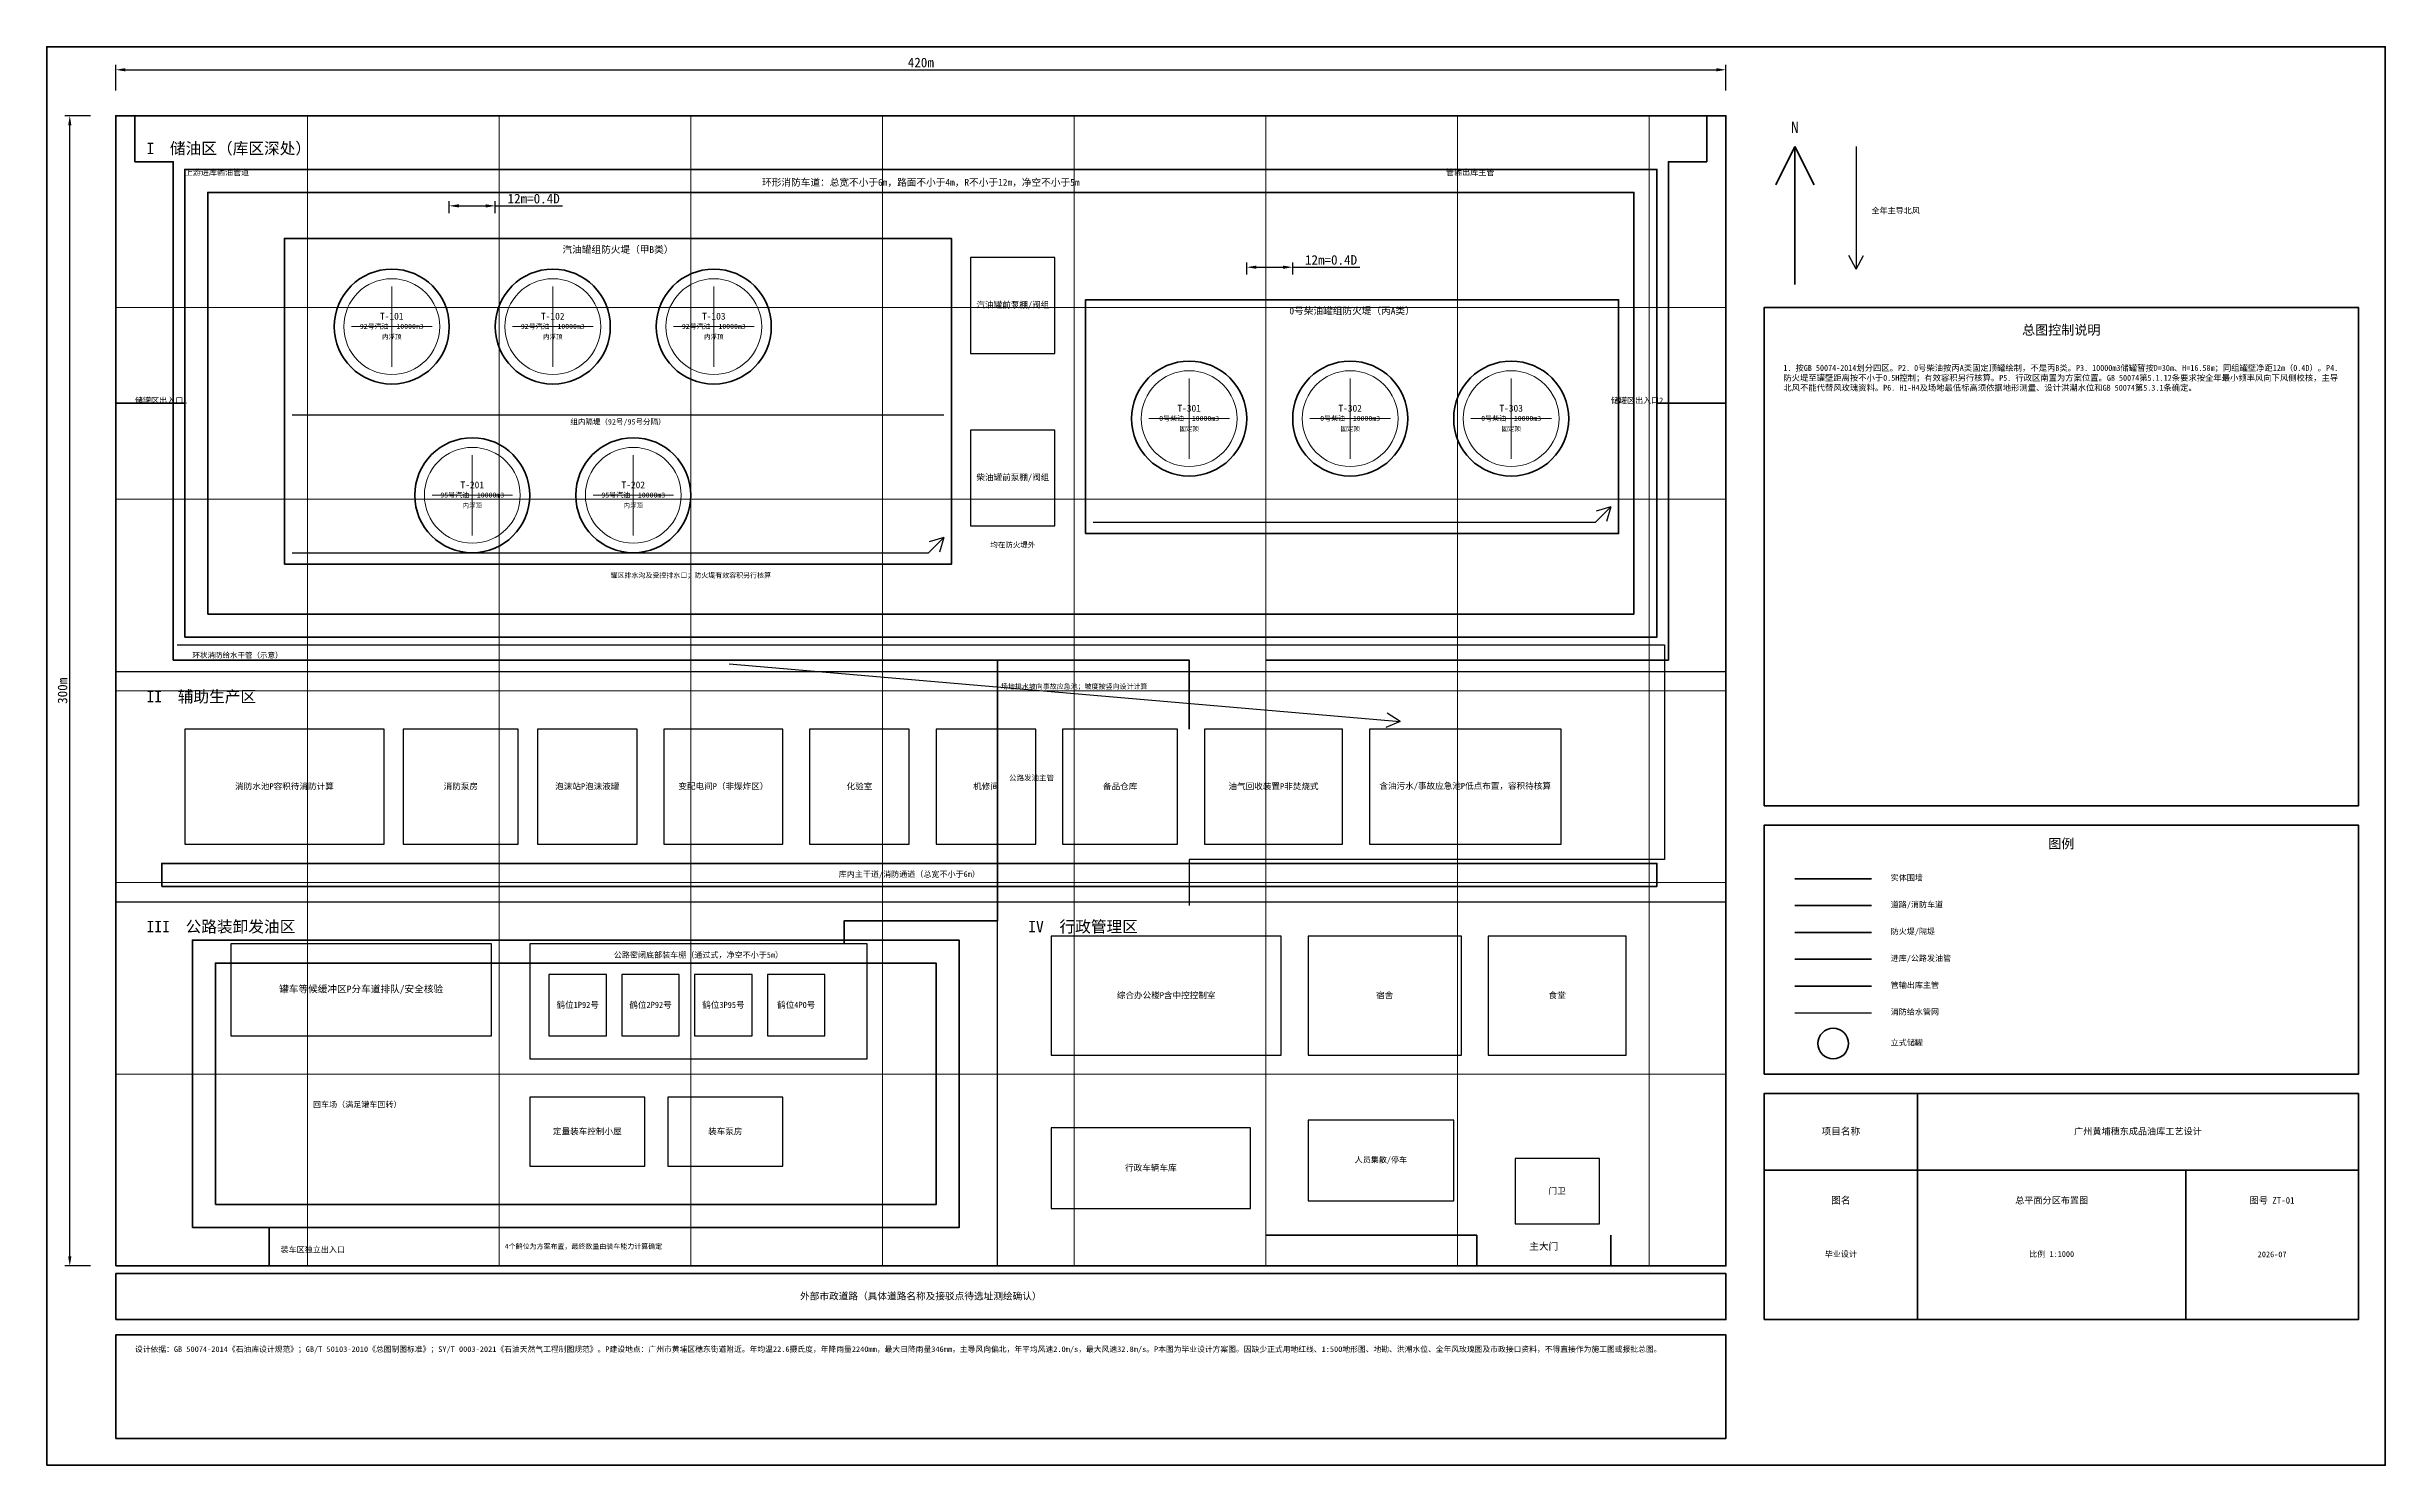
# Model space of a CAD drawing. Header units: metres. Extents: x -18 to 592, y -52 to 318.
import ezdxf

# ---------------------------------------------------------------- set-up
doc = ezdxf.new("R2010")
doc.units = ezdxf.units.M
for name, color, linetype, lineweight in [('BUILDING', 7, 'Continuous', 25), ('DIKE', 1, 'Continuous', 35), ('DIM', 7, 'Continuous', 18), ('DRAIN', 4, 'Continuous', 25), ('FIRE-WATER', 5, 'Continuous', 30), ('GRID', 9, 'Continuous', 9), ('ISODIKE', 1, 'Continuous', 25), ('PARTITION', 7, 'Continuous', 25), ('PIPE-IN', 30, 'Continuous', 35), ('PIPE-OUT', 200, 'Continuous', 35), ('ROAD', 8, 'Continuous', 35), ('TANK', 7, 'Continuous', 35), ('TANK-THIN', 8, 'Continuous', 18), ('TEXT', 7, 'Continuous', 18), ('WALL', 7, 'Continuous', 50)]:
    doc.layers.add(name, color=color, linetype=linetype, lineweight=lineweight)
doc.styles.add('CN', font='simfang.ttf')
doc.styles.get("Standard").update_dxf_attribs({"font": ''})
doc.styles.get('Standard').set_extended_font_data('SimSun')
doc.dimstyles.new('ISO-25', dxfattribs={"dimtxt": 2.5, "dimasz": 2.5, "dimexe": 1.25, "dimexo": 0.625, "dimtad": 1, "dimtxsty": 'Standard', "dimcen": 2.5, "dimadec": 0, "dimazin": 0, "dimtfac": 1, "dimtmove": 0, "dimatfit": 3, "dimfxl": 1, "dimarcsym": 0})

# ---------------------------------------------------------------- blocks, each defined once
blk = doc.blocks.new('*D1')
at = {"layer": 'Defpoints', "color": 0, "transparency": 16777216}
for p in [(99, 276.5), (87, 274), (99, 274)]:
    blk.add_point(p, dxfattribs=at)
at = {"layer": 'DIM', "color": 0, "lineweight": -2, "transparency": 16777216}
for p, q in [((87, 274.62), (87, 277.75)), ((89.5, 276.5), (96.5, 276.5)), ((99, 274.62), (99, 277.75)), ((99, 276.5), (116.52, 276.5))]:
    blk.add_line(p, q, dxfattribs=at)
at = {"layer": 'DIM', "color": 0, "transparency": 16777216}
for points in [[(89.5, 276.92), (89.5, 276.08), (87, 276.5)], [(96.5, 276.92), (96.5, 276.08), (99, 276.5)]]:
    blk.add_solid(points, dxfattribs=at)
at = {"layer": 'DIM', "color": 0, "transparency": 16777216, "insert": (109.01, 278.38), "char_height": 2.5, "attachment_point": 5}
blk.add_mtext('12m=0.4D', dxfattribs=at)
blk = doc.blocks.new('*D2')
at = {"layer": 'Defpoints', "color": 0, "transparency": 16777216}
for p in [(295, 258), (307, 260.5), (307, 258)]:
    blk.add_point(p, dxfattribs=at)
at = {"layer": 'DIM', "color": 0, "lineweight": -2, "transparency": 16777216}
for p, q in [((295, 258.62), (295, 261.75)), ((297.5, 260.5), (304.5, 260.5)), ((307, 258.62), (307, 261.75)), ((307, 260.5), (324.52, 260.5))]:
    blk.add_line(p, q, dxfattribs=at)
at = {"layer": 'DIM', "color": 0, "transparency": 16777216}
for points in [[(297.5, 260.92), (297.5, 260.08), (295, 260.5)], [(304.5, 260.92), (304.5, 260.08), (307, 260.5)]]:
    blk.add_solid(points, dxfattribs=at)
at = {"layer": 'DIM', "color": 0, "transparency": 16777216, "insert": (317.01, 262.38), "char_height": 2.5, "attachment_point": 5}
blk.add_mtext('12m=0.4D', dxfattribs=at)
blk = doc.blocks.new('*D3')
at = {"layer": 'Defpoints', "color": 0, "transparency": 16777216}
for p in [(420, 312), (0, 306), (420, 306)]:
    blk.add_point(p, dxfattribs=at)
at = {"layer": 'DIM', "color": 0, "lineweight": -2, "transparency": 16777216}
for p, q in [((0, 306.62), (0, 313.25)), ((2.5, 312), (417.5, 312)), ((420, 306.62), (420, 313.25))]:
    blk.add_line(p, q, dxfattribs=at)
at = {"layer": 'DIM', "color": 0, "transparency": 16777216}
for points in [[(2.5, 312.42), (2.5, 311.58), (0, 312)], [(417.5, 312.42), (417.5, 311.58), (420, 312)]]:
    blk.add_solid(points, dxfattribs=at)
at = {"layer": 'DIM', "color": 0, "transparency": 16777216, "insert": (210, 313.88), "char_height": 2.5, "attachment_point": 5}
blk.add_mtext('420m', dxfattribs=at)
blk = doc.blocks.new('*D4')
at = {"layer": 'Defpoints', "color": 0, "transparency": 16777216}
for p in [(-12, 300), (-6, 300), (-6, 0)]:
    blk.add_point(p, dxfattribs=at)
at = {"layer": 'DIM', "color": 0, "lineweight": -2, "transparency": 16777216}
for p, q in [((-6.62, 300), (-13.25, 300)), ((-12, 2.5), (-12, 297.5)), ((-6.62, 0), (-13.25, 0))]:
    blk.add_line(p, q, dxfattribs=at)
at = {"layer": 'DIM', "color": 0, "transparency": 16777216}
for points in [[(-12.42, 297.5), (-11.58, 297.5), (-12, 300)], [(-12.42, 2.5), (-11.58, 2.5), (-12, 0)]]:
    blk.add_solid(points, dxfattribs=at)
at = {"layer": 'DIM', "color": 0, "transparency": 16777216, "insert": (-13.88, 150), "char_height": 2.5, "attachment_point": 5, "rotation": 90}
blk.add_mtext('300m', dxfattribs=at)

msp = doc.modelspace()

# ---------------------------------------------------------------- linework, layer by layer
at = {"layer": 'BUILDING'}
for points in [[(223, 238), (245, 238), (245, 263), (223, 263)], [(223, 193), (245, 193), (245, 218), (223, 218)], [(18, 110), (70, 110), (70, 140), (18, 140)], [(75, 110), (105, 110), (105, 140), (75, 140)], [(110, 110), (136, 110), (136, 140), (110, 140)], [(143, 110), (174, 110), (174, 140), (143, 140)], [(181, 110), (207, 110), (207, 140), (181, 140)], [(214, 110), (240, 110), (240, 140), (214, 140)], [(247, 110), (277, 110), (277, 140), (247, 140)], [(284, 110), (320, 110), (320, 140), (284, 140)], [(327, 110), (377, 110), (377, 140), (327, 140)], [(244, 55), (304, 55), (304, 86), (244, 86)], [(311, 55), (351, 55), (351, 86), (311, 86)], [(358, 55), (394, 55), (394, 86), (358, 86)], [(30, 60), (98, 60), (98, 84), (30, 84)], [(108, 54), (196, 54), (196, 84), (108, 84)], [(113, 60), (128, 60), (128, 76), (113, 76)], [(132, 60), (147, 60), (147, 76), (132, 76)], [(151, 60), (166, 60), (166, 76), (151, 76)], [(170, 60), (185, 60), (185, 76), (170, 76)], [(108, 26), (138, 26), (138, 44), (108, 44)], [(144, 26), (174, 26), (174, 44), (144, 44)], [(311, 17), (349, 17), (349, 38), (311, 38)], [(244, 15), (296, 15), (296, 36), (244, 36)], [(365, 11), (387, 11), (387, 28), (365, 28)]]:
    msp.add_lwpolyline(points, close=True, dxfattribs=at)
at = {"layer": 'DIKE'}
msp.add_line((438, 87), (458, 87), dxfattribs=at)
for points in [[(44, 183), (218, 183), (218, 268), (44, 268)], [(253, 191), (392, 191), (392, 252), (253, 252)]]:
    msp.add_lwpolyline(points, close=True, dxfattribs=at)
at = {"layer": 'DRAIN'}
for p, q in [((454, 292), (454, 260)), ((454, 260), (452.112, 263.526)), ((454, 260), (455.888, 263.526)), ((386, 194), (390, 198)), ((390, 198), (386.171, 196.842)), ((390, 198), (388.842, 194.171)), ((212, 186), (216, 190)), ((216, 190), (212.171, 188.842)), ((216, 190), (214.842, 186.171)), ((255, 194), (386, 194)), ((46, 186), (212, 186)), ((160, 157), (335, 142)), ((335, 142), (331.325, 140.42)), ((335, 142), (331.648, 144.182))]:
    msp.add_line(p, q, dxfattribs=at)
at = {"layer": 'FIRE-WATER'}
msp.add_line((438, 66), (458, 66), dxfattribs=at)
msp.add_lwpolyline([(16, 162), (404, 162), (404, 106), (280, 106), (280, 94)], dxfattribs=at)
at = {"layer": 'GRID'}
for p, q in [((50, 0), (50, 300)), ((100, 0), (100, 300)), ((150, 0), (150, 300)), ((200, 0), (200, 300)), ((250, 0), (250, 300)), ((300, 0), (300, 300)), ((350, 0), (350, 300)), ((400, 0), (400, 300)), ((0, 250), (420, 250)), ((0, 200), (420, 200)), ((0, 150), (420, 150)), ((0, 100), (420, 100)), ((0, 50), (420, 50))]:
    msp.add_line(p, q, dxfattribs=at)
at = {"layer": 'ISODIKE'}
msp.add_line((46, 222), (216, 222), dxfattribs=at)
at = {"layer": 'PARTITION'}
for p, q in [((0, 155), (420, 155)), ((0, 95), (420, 95)), ((230, 0), (230, 95))]:
    msp.add_line(p, q, dxfattribs=at)
at = {"layer": 'PIPE-IN'}
msp.add_line((438, 80), (458, 80), dxfattribs=at)
for points in [[(5, 300), (5, 288), (15, 288), (15, 158), (280, 158), (280, 140)], [(230, 158), (230, 90), (190, 90), (190, 84)]]:
    msp.add_lwpolyline(points, dxfattribs=at)
at = {"layer": 'PIPE-OUT'}
msp.add_line((438, 73), (458, 73), dxfattribs=at)
msp.add_lwpolyline([(415, 300), (415, 288), (405, 288), (405, 158), (300, 158)], dxfattribs=at)
at = {"layer": 'ROAD'}
for p, q in [((0, 225), (18, 225)), ((402, 225), (420, 225)), ((438, 94), (458, 94)), ((40, 0), (40, 10)), ((300, 8), (355, 8))]:
    msp.add_line(p, q, dxfattribs=at)
for points in [[(18, 164), (402, 164), (402, 286), (18, 286)], [(24, 170), (396, 170), (396, 280), (24, 280)], [(12, 99), (402, 99), (402, 105), (12, 105)], [(20, 10), (220, 10), (220, 85), (20, 85)], [(26, 16), (214, 16), (214, 79), (26, 79)], [(0, -14), (420, -14), (420, -2), (0, -2)]]:
    msp.add_lwpolyline(points, close=True, dxfattribs=at)
at = {"layer": 'TANK'}
for centre, radius in [((72, 245), 15), ((114, 245), 15), ((156, 245), 15), ((280, 221), 15), ((322, 221), 15), ((364, 221), 15), ((93, 201), 15), ((135, 201), 15), ((448, 58), 4)]:
    msp.add_circle(centre, radius, dxfattribs=at)
at = {"layer": 'TANK-THIN'}
for p, q in [((72, 234.5), (72, 255.5)), ((114, 234.5), (114, 255.5)), ((156, 234.5), (156, 255.5)), ((61.5, 245), (82.5, 245)), ((103.5, 245), (124.5, 245)), ((145.5, 245), (166.5, 245)), ((280, 210.5), (280, 231.5)), ((322, 210.5), (322, 231.5)), ((364, 210.5), (364, 231.5)), ((269.5, 221), (290.5, 221)), ((311.5, 221), (332.5, 221)), ((353.5, 221), (374.5, 221)), ((93, 190.5), (93, 211.5)), ((135, 190.5), (135, 211.5)), ((82.5, 201), (103.5, 201)), ((124.5, 201), (145.5, 201))]:
    msp.add_line(p, q, dxfattribs=at)
for centre in [(72, 245), (114, 245), (156, 245), (280, 221), (322, 221), (364, 221), (93, 201), (135, 201)]:
    msp.add_circle(centre, 12.5, dxfattribs=at)
at = {"layer": 'WALL'}
for p, q in [((438, 292), (433, 282)), ((438, 256), (438, 292)), ((438, 292), (443, 282)), ((438, 101), (458, 101)), ((470, -14), (470, 45)), ((430, 25), (585, 25)), ((540, -14), (540, 25)), ((355, 0), (355, 8)), ((390, 0), (390, 8))]:
    msp.add_line(p, q, dxfattribs=at)
for points in [[(-18, -52), (592, -52), (592, 318), (-18, 318)], [(0, 0), (420, 0), (420, 300), (0, 300)], [(430, 120), (585, 120), (585, 250), (430, 250)], [(430, 50), (585, 50), (585, 115), (430, 115)], [(430, -14), (585, -14), (585, 45), (430, 45)], [(0, -45), (420, -45), (420, -18), (0, -18)]]:
    msp.add_lwpolyline(points, close=True, dxfattribs=at)

# ---------------------------------------------------------------- texts
at = {"layer": 'TEXT', "style": 'CN'}
for s, insert, char_height, width, attachment_point in [('I  储油区（库区深处）', (8, 293), 3, 70, 1), ('N', (438, 297), 3, 14, 5), ('上游进库输油管道', (18, 286), 1.5, 65, 1), ('环形消防车道：总宽不小于6m，路面不小于4m，R不小于12m，净空不小于5m', (210, 282.5), 1.8, 180, 5), ('管输出库主管', (347, 286), 1.5, 60, 1), ('全年主导北风', (458, 276), 1.5, 34, 1), ('汽油罐组防火堤（甲B类）', (131, 265), 1.8, 90, 5), ('汽油罐前泵棚/阀组', (234, 250.5), 1.6, 21, 5), ('0号柴油罐组防火堤（丙A类）', (322.5, 249), 1.8, 90, 5), ('92号汽油  10000m3', (72, 245), 1.3, 24, 5), ('T-101', (72, 247.7), 1.8, 24, 5), ('92号汽油  10000m3', (114, 245), 1.3, 24, 5), ('T-102', (114, 247.7), 1.8, 24, 5), ('92号汽油  10000m3', (156, 245), 1.3, 24, 5), ('T-103', (156, 247.7), 1.8, 24, 5), ('总图控制说明', (507.5, 244), 2.5, 145, 5), ('内浮顶', (72, 242.3), 1.2, 24, 5), ('内浮顶', (114, 242.3), 1.2, 24, 5), ('内浮顶', (156, 242.3), 1.2, 24, 5), ('1. 按GB 50074-2014划分四区。P2. 0号柴油按丙A类固定顶罐绘制，不是丙B类。P3. 10000m3储罐暂按D=30m、H=16.58m；同组罐壁净距12m（0.4D）。P4. 防火堤至罐壁距离按不小于0.5H控制；有效容积另行核算。P5. 行政区南置为方案位置。GB 50074第5.1.12条要求按全年最小频率风向下风侧校核，主导北风不能代替风玫瑰资料。P6. H1-H4及场地最低标高须依据地形测量、设计洪潮水位和GB 50074第5.3.1条确定。', (435, 235), 1.55, 145, 1), ('储罐区出入口1', (5, 226.5), 1.5, 28, 1), ('储罐区出入口2', (390, 226.5), 1.5, 28, 1), ('组内隔堤（92号/95号分隔）', (131, 220), 1.4, 80, 5), ('0号柴油  10000m3', (280, 221), 1.3, 24, 5), ('T-301', (280, 223.7), 1.8, 24, 5), ('0号柴油  10000m3', (322, 221), 1.3, 24, 5), ('T-302', (322, 223.7), 1.8, 24, 5), ('0号柴油  10000m3', (364, 221), 1.3, 24, 5), ('T-303', (364, 223.7), 1.8, 24, 5), ('固定顶', (280, 218.3), 1.2, 24, 5), ('固定顶', (322, 218.3), 1.2, 24, 5), ('固定顶', (364, 218.3), 1.2, 24, 5), ('95号汽油  10000m3', (93, 201), 1.3, 24, 5), ('T-201', (93, 203.7), 1.8, 24, 5), ('95号汽油  10000m3', (135, 201), 1.3, 24, 5), ('T-202', (135, 203.7), 1.8, 24, 5), ('柴油罐前泵棚/阀组', (234, 205.5), 1.6, 21, 5), ('内浮顶', (93, 198.3), 1.2, 24, 5), ('内浮顶', (135, 198.3), 1.2, 24, 5), ('均在防火堤外', (234, 188), 1.4, 28, 5), ('罐区排水沟及受控排水口；防火堤有效容积另行核算', (150, 180), 1.3, 130, 5), ('环状消防给水干管（示意）', (20, 160), 1.4, 95, 1), ('II  辅助生产区', (8, 150), 3, 70, 1), ('场地排水坡向事故应急池；坡度按竖向设计计算', (250, 151), 1.3, 150, 5), ('公路发油主管', (233, 128), 1.4, 45, 1), ('消防水池P容积待消防计算', (44, 125), 1.6, 51, 5), ('消防泵房', (90, 125), 1.6, 29, 5), ('泡沫站P泡沫液罐', (123, 125), 1.6, 25, 5), ('变配电间P（非爆炸区）', (158.5, 125), 1.6, 30, 5), ('化验室', (194, 125), 1.6, 25, 5), ('机修间', (227, 125), 1.6, 25, 5), ('备品仓库', (262, 125), 1.6, 29, 5), ('油气回收装置P非焚烧式', (302, 125), 1.6, 35, 5), ('含油污水/事故应急池P低点布置，容积待核算', (352, 125), 1.6, 49, 5), ('图例', (507.5, 110), 2.5, 145, 5), ('库内主干道/消防通道（总宽不小于6m）', (207, 102), 1.5, 160, 5), ('实体围墙', (463, 102), 1.5, 50, 1), ('道路/消防车道', (463, 95), 1.5, 50, 1), ('III  公路装卸发油区', (8, 90), 3, 85, 1), ('IV  行政管理区', (238, 90), 3, 75, 1), ('防火堤/隔堤', (463, 88), 1.5, 50, 1), ('公路密闭底部装车棚（通过式，净空不小于5m）', (152, 81), 1.5, 84, 5), ('进库/公路发油管', (463, 81), 1.5, 50, 1), ('罐车等候缓冲区P分车道排队/安全核验', (64, 72), 1.8, 62, 5), ('管输出库主管', (463, 74), 1.5, 50, 1), ('鹤位1P92号', (120.5, 68), 1.6, 14, 5), ('鹤位2P92号', (139.5, 68), 1.6, 14, 5), ('鹤位3P95号', (158.5, 68), 1.6, 14, 5), ('鹤位4P0号', (177.5, 68), 1.6, 14, 5), ('综合办公楼P含中控控制室', (274, 70.5), 1.6, 59, 5), ('宿舍', (331, 70.5), 1.6, 39, 5), ('食堂', (376, 70.5), 1.6, 35, 5), ('消防给水管网', (463, 67), 1.5, 50, 1), ('立式储罐', (463, 59), 1.5, 50, 1), ('回车场（满足罐车回转）', (63, 42), 1.5, 62, 5), ('定量装车控制小屋', (123, 35), 1.6, 29, 5), ('装车泵房', (159, 35), 1.6, 29, 5), ('项目名称', (450, 35), 1.8, 35, 5), ('广州黄埔穗东成品油库工艺设计', (527.5, 35), 1.7, 105, 5), ('行政车辆车库', (270, 25.5), 1.6, 51, 5), ('人员集散/停车', (330, 27.5), 1.5, 34, 5), ('门卫', (376, 19.5), 1.6, 21, 5), ('图名', (450, 17), 1.8, 35, 5), ('总平面分区布置图', (505, 17), 1.7, 65, 5), ('图号 ZT-01', (562.5, 17), 1.7, 40, 5), ('主大门', (372.5, 5), 1.8, 30, 5), ('装车区独立出入口', (43, 5), 1.5, 45, 1), ('4个鹤位为方案布置，最终数量由装车能力计算确定', (122, 5), 1.3, 155, 5), ('毕业设计', (450, 3), 1.5, 35, 5), ('比例 1:1000', (505, 3), 1.5, 65, 5), ('2026-07', (562.5, 3), 1.5, 40, 5), ('外部市政道路（具体道路名称及接驳点待选址测绘确认）', (210, -8), 1.8, 260, 5), ('设计依据：GB 50074-2014《石油库设计规范》；GB/T 50103-2010《总图制图标准》；SY/T 0003-2021《石油天然气工程制图规范》。P建设地点：广州市黄埔区穗东街道附近。年均温22.6摄氏度，年降雨量2240mm，最大日降雨量346mm，主导风向偏北，年平均风速2.0m/s，最大风速32.8m/s。P本图为毕业设计方案图。因缺少正式用地红线、1:500地形图、地勘、洪潮水位、全年风玫瑰图及市政接口资料，不得直接作为施工图或报批总图。', (5, -21), 1.45, 410, 1)]:
    msp.add_mtext(s, dxfattribs=dict(at, insert=insert, char_height=char_height, width=width, attachment_point=attachment_point))

# ---------------------------------------------------------------- dimensions: what is measured, and where the dimension line sits
at = {"layer": 'DIM'}
for p1, p2, distance, text, picture, middle in [((0, 306), (420, 306), 6, '420m', '*D3', (210, 313.875)), ((-6, 0), (-6, 300), 6, '300m', '*D4', (-13.875, 150)), ((87, 274), (99, 274), 2.5, '12m=0.4D', '*D1', (109.01, 278.375)), ((295, 258), (307, 258), 2.5, '12m=0.4D', '*D2', (317.01, 262.375))]:
    dim = msp.add_aligned_dim(p1=p1, p2=p2, distance=distance, text=text, dimstyle='ISO-25', dxfattribs=at)
    dim.commit()
    dim.dimension.update_dxf_attribs({"geometry": picture, "text_midpoint": middle})

doc.saveas('drawing.dxf')
